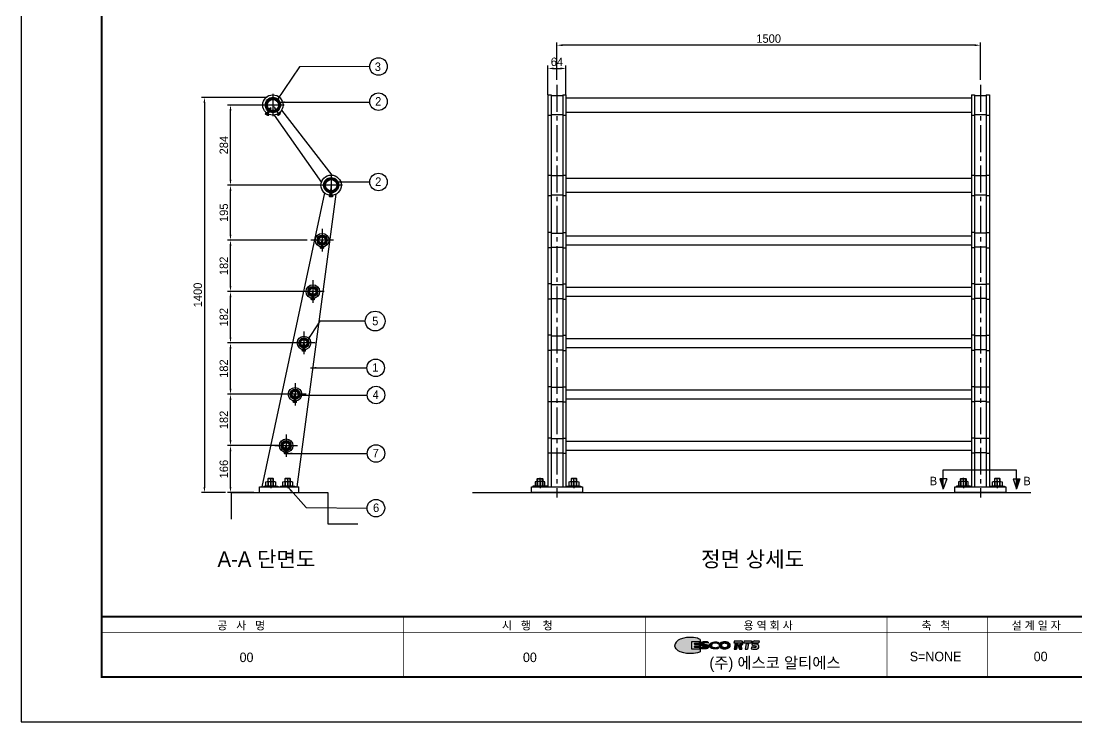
# Model space of a CAD drawing. Header units: millimetres. Extents: x 97025 to 103024, y -12098 to -7861.
# Drawn here: x 97025 to 100765, y -12098 to -9615 of the extents above; entities that cross this region are included whole.
import ezdxf
from ezdxf.enums import TextEntityAlignment as Align

# ---------------------------------------------------------------- set-up
doc = ezdxf.new("R2010")
doc.units = ezdxf.units.MM
doc.linetypes.add('CENTER', pattern=[2, 1.25, -0.25, 0.25, -0.25])
doc.linetypes.add('CENTER2', pattern=[28.575, 19.05, -3.175, 3.175, -3.175])
doc.layers.add('1', color=1, linetype='CENTER', lineweight=9)
for name, color, linetype in [('7', 7, 'Continuous'), ('CENTER', 2, 'CENTER2'), ('escorts-form', 7, 'Continuous'), ('etc', 6, 'Continuous'), ('MTXT', 6, 'Continuous'), ('재료표', 7, 'Continuous'), ('치수선', 1, 'Continuous'), ('테두리', 7, 'Continuous')]:
    doc.layers.add(name, color=color, linetype=linetype)
doc.styles.add('GHS', font='Gulim.ttf')
doc.styles.add('RTS', font='Dotum.ttf')
doc.dimstyles.new('케이원', dxfattribs={"dimtxt": 3.15, "dimasz": 3.5, "dimexe": 2, "dimexo": 1, "dimgap": 0.8, "dimtad": 1, "dimdec": 1, "dimtxsty": 'Standard', "dimcen": 0, "dimclrd": 1, "dimclre": 1, "dimclrt": 2, "dimadec": 0, "dimazin": 0, "dimtfac": 1, "dimtdec": 1, "dimtmove": 0, "dimatfit": 3, "dimfxl": 1, "dimarcsym": 0})

# ---------------------------------------------------------------- blocks, each defined once
blk = doc.blocks.new('ESCORTS LOGO')
at = {"true_color": 0x366ad3}
h = blk.add_hatch(color=173, dxfattribs=at)
h.paths.add_polyline_path([(433, 588), (362, 554), (296, 493), (263, 436), (252, 400), (254, 382), (252, 364), (263, 328), (296, 270), (362, 210), (433, 176), (554, 137), (638, 120), (730, 113), (804, 113), (845, 113), (877, 118), (942, 128), (999, 143), (1041, 156), (1067, 167), (1093, 178), (1093, 586), (1067, 597), (1041, 608), (999, 621), (942, 636), (877, 646), (845, 651), (804, 651), (730, 651), (638, 644), (554, 627)])
h.paths.add_polyline_path([(811, 505), (1076, 505), (1074, 460), (904, 460), (904, 420), (1076, 420), (1076, 374), (904, 374), (904, 313), (1077, 313), (1077, 271), (811, 271)], flags=16)
for points in [[(1215, 464), (1245, 469), (1277, 469), (1318, 466), (1357, 458), (1357, 495), (1343, 498), (1331, 501), (1312, 503), (1295, 505), (1266, 505), (1241, 505), (1212, 504), (1189, 501), (1151, 491), (1128, 478), (1120, 468), (1112, 458), (1108, 443), (1108, 430), (1108, 419), (1117, 407), (1125, 398), (1136, 391), (1144, 388), (1153, 384), (1174, 377), (1185, 373), (1195, 371), (1208, 369), (1219, 366), (1233, 364), (1253, 361), (1268, 353), (1285, 344), (1285, 331), (1285, 327), (1274, 323), (1259, 318), (1239, 313), (1225, 313), (1208, 311), (1191, 312), (1178, 314), (1159, 318), (1138, 322), (1107, 328), (1093, 328), (1093, 283), (1116, 278), (1149, 271), (1172, 271), (1196, 270), (1245, 270), (1268, 270), (1291, 275), (1309, 278), (1332, 285), (1346, 291), (1359, 301), (1372, 312), (1382, 330), (1383, 341), (1382, 359), (1370, 379), (1356, 390), (1336, 401), (1312, 410), (1292, 414), (1263, 419), (1236, 424), (1216, 429), (1198, 435), (1193, 442), (1193, 453), (1202, 460)], [(1527, 495), (1495, 486), (1461, 472), (1442, 461), (1418, 441), (1404, 422), (1398, 401), (1398, 372), (1403, 352), (1416, 332), (1435, 314), (1455, 299), (1479, 288), (1526, 275), (1565, 270), (1605, 270), (1636, 272), (1663, 276), (1684, 280), (1703, 288), (1703, 340), (1686, 331), (1665, 323), (1644, 316), (1623, 312), (1602, 310), (1570, 311), (1553, 314), (1535, 319), (1516, 324), (1498, 333), (1491, 340), (1482, 349), (1473, 358), (1470, 368), (1467, 378), (1467, 392), (1471, 403), (1474, 413), (1479, 419), (1489, 430), (1501, 436), (1515, 446), (1550, 456), (1561, 460), (1578, 460), (1608, 460), (1628, 458), (1645, 455), (1668, 450), (1684, 441), (1703, 431), (1703, 483), (1677, 493), (1654, 496), (1630, 501), (1603, 501), (1571, 501)], [(2223, 259), (2300, 259), (2331, 453), (2254, 453)], [(2391, 259), (2474, 259), (2437, 379, 0.310194), (2511, 453), (2430, 453, -0.437898), (2382, 407), (2345, 407)]]:
    blk.add_hatch(color=173, dxfattribs=at).paths.add_polyline_path(points)
h = blk.add_hatch(color=173, dxfattribs=at)
h.paths.add_polyline_path([(1836, 496), (1788, 477), (1760, 458), (1736, 436), (1727, 418), (1721, 395), (1721, 377), (1728, 352), (1737, 338), (1750, 323), (1767, 309), (1795, 293), (1814, 286), (1857, 274), (1911, 270), (1947, 272), (1983, 282), (2012, 292), (2032, 304), (2059, 323), (2072, 339), (2084, 353), (2086, 365), (2089, 386), (2087, 407), (2081, 424), (2071, 440), (2059, 453), (2045, 465), (2026, 477), (1998, 489), (1979, 496), (1953, 501), (1928, 504), (1905, 504), (1870, 503)])
h.paths.add_polyline_path([(1864, 452), (1887, 455), (1904, 456), (1911, 456), (1936, 454), (1958, 449), (1977, 441), (1995, 427), (2007, 413), (2015, 397), (2014, 381), (2011, 368), (2007, 358), (1981, 335), (1968, 330), (1961, 327), (1957, 325), (1952, 323), (1945, 321), (1940, 319), (1926, 318), (1914, 318), (1905, 315), (1891, 318), (1865, 323), (1849, 327), (1834, 334), (1830, 336), (1818, 343), (1810, 352), (1799, 363), (1797, 375), (1796, 380), (1796, 390), (1795, 396), (1798, 403), (1804, 417), (1812, 427), (1821, 433), (1831, 439), (1843, 446)], flags=16)
at = {"true_color": 0x2effff}
h = blk.add_hatch(color=4, dxfattribs=at)
h.paths.add_polyline_path([(2402, 473), (2402, 470), (2511, 470, 0.209372), (2486, 521, 0.108158), (2425, 536), (2224, 536), (2212, 473)])
h.paths.add_polyline_path([(2544, 536), (2536, 470), (2781, 470), (2789, 536)])
h.paths.add_polyline_path([(2896, 536, 0.079216), (2845, 521, 0.192642), (2810, 470), (3035, 470), (3049, 536)])
at = {"true_color": 0x366ad3}
h = blk.add_hatch(color=173, dxfattribs=at)
h.paths.add_polyline_path([(2582, 259), (2656, 259), (2688, 453), (2613, 453)])
h.paths.add_polyline_path([(2993, 272, 0.179162), (3034, 313, 0.251766), (3024, 398, 0.144059), (2968, 425, 0.033433), (2914, 436, -0.252565), (2883, 453), (2807, 453, 0.189923), (2819, 407, 0.182131), (2890, 367, -0.039845), (2955, 353, -0.704347), (2958, 343, -0.186487), (2936, 332, -0.095423), (2798, 343), (2786, 269, 0.090575), (2880, 257, 0.126143)])
at = {"color": 4, "true_color": 0x2effff}
for p, q in [((2224, 536), (2212, 473)), ((2212, 473), (2402, 473)), ((2224, 536), (2425, 536)), ((2402, 473), (2402, 470)), ((2402, 470), (2511, 470)), ((2544, 536), (2536, 470)), ((2536, 470), (2781, 470)), ((2544, 536), (2789, 536)), ((2789, 536), (2781, 470)), ((2810, 470), (3035, 470)), ((2896, 536), (3049, 536)), ((3049, 536), (3035, 470))]:
    blk.add_line(p, q, dxfattribs=at)
at = {"color": 173, "true_color": 0x366ad3}
for p, q in [((2613, 453), (2582, 259)), ((2613, 453), (2688, 453)), ((2688, 453), (2656, 259)), ((2807, 453), (2883, 453)), ((2582, 259), (2656, 259)), ((2798, 343), (2786, 269))]:
    blk.add_line(p, q, dxfattribs=at)
for points in [[(1093, 586), (1067, 597), (1041, 608), (999, 621), (942, 636), (877, 646), (845, 651), (804, 651), (730, 651), (638, 644), (554, 627), (433, 588), (362, 554), (296, 493), (263, 436), (252, 400), (254, 382)], [(1093, 178), (1067, 167), (1041, 156), (999, 143), (942, 128), (877, 118), (845, 113), (804, 113), (730, 113), (638, 120), (554, 137), (433, 176), (362, 210), (296, 270), (263, 328), (252, 364), (254, 382)], [(1093, 586), (1093, 178)], [(1357, 495), (1343, 498), (1331, 501), (1312, 503), (1295, 505), (1266, 505), (1241, 505), (1212, 504), (1189, 501), (1151, 491), (1128, 478), (1120, 468), (1112, 458), (1108, 443), (1108, 430), (1108, 419), (1117, 407), (1125, 398), (1136, 391), (1144, 388), (1153, 384), (1174, 377), (1185, 373), (1195, 371), (1208, 369), (1219, 366), (1233, 364), (1253, 361), (1268, 353), (1279, 347), (1285, 342), (1285, 331), (1285, 327), (1274, 323), (1259, 318), (1239, 313), (1225, 313), (1208, 311), (1191, 312), (1178, 314), (1159, 318), (1138, 322), (1107, 328), (1093, 328)], [(1357, 495), (1357, 458), (1318, 466), (1277, 469), (1245, 469), (1215, 464), (1202, 460), (1195, 455), (1193, 452), (1193, 447), (1194, 441), (1197, 437), (1202, 434), (1216, 429), (1236, 424), (1263, 419), (1292, 414), (1312, 410), (1336, 401), (1356, 390), (1370, 379), (1382, 359), (1383, 341), (1382, 330), (1372, 312), (1359, 301), (1346, 291), (1332, 285), (1309, 278), (1291, 275), (1268, 270), (1245, 270), (1196, 270), (1172, 271), (1149, 271), (1116, 278), (1098, 282), (1093, 283)], [(1703, 483), (1703, 431), (1684, 441), (1668, 450), (1645, 455), (1628, 458), (1608, 460), (1578, 460), (1561, 460), (1550, 456), (1515, 446), (1501, 436), (1491, 431), (1486, 426), (1479, 419), (1474, 413), (1471, 403), (1467, 392), (1467, 378), (1470, 368), (1473, 358), (1482, 349), (1491, 340), (1498, 333), (1516, 324), (1535, 319), (1553, 314), (1570, 311), (1602, 310), (1623, 312), (1644, 316), (1665, 323), (1686, 331), (1703, 340), (1703, 288), (1684, 280), (1663, 276), (1636, 272), (1605, 270), (1565, 270), (1526, 275), (1479, 288), (1455, 299), (1435, 314), (1416, 332), (1403, 352), (1398, 372), (1398, 401), (1404, 422), (1418, 441), (1442, 461), (1461, 472), (1495, 486), (1527, 495), (1571, 501), (1603, 501), (1630, 501), (1654, 496), (1677, 493), (1703, 483)], [(1905, 504), (1870, 503), (1836, 496), (1788, 477), (1760, 458), (1736, 436), (1727, 418), (1721, 395), (1721, 377), (1728, 352), (1737, 338), (1750, 323), (1767, 309), (1795, 293), (1814, 286), (1857, 274), (1911, 270), (1947, 272), (1983, 282), (2012, 292), (2032, 304), (2059, 323), (2072, 339), (2084, 353), (2086, 365), (2089, 386), (2087, 407), (2081, 424), (2071, 440), (2059, 453), (2045, 465), (2026, 477), (1998, 489), (1979, 496), (1953, 501), (1928, 504), (1905, 504)], [(1800, 409), (1798, 403), (1795, 396), (1796, 390), (1796, 380), (1797, 375), (1798, 370), (1799, 367), (1800, 363), (1800, 363), (1802, 359), (1802, 359), (1808, 353), (1812, 350), (1816, 346), (1819, 343), (1819, 343), (1825, 339), (1825, 339), (1830, 335), (1834, 334), (1849, 327), (1865, 323), (1891, 318), (1900, 316), (1911, 317), (1914, 318), (1921, 318), (1926, 318), (1936, 319), (1940, 319), (1945, 321), (1952, 323), (1957, 325), (1961, 327), (1968, 330), (1978, 333), (1981, 335), (1984, 338), (1984, 338), (2003, 355), (2007, 358), (2011, 368), (2014, 381), (2015, 397), (2007, 413), (1995, 427), (1977, 441), (1958, 449), (1936, 454), (1911, 456), (1904, 456)], [(1904, 456), (1887, 455), (1864, 452), (1846, 446), (1840, 444), (1831, 439), (1821, 433), (1814, 428), (1810, 424), (1804, 417), (1800, 409)], [(2254, 453), (2223, 259)], [(2254, 453), (2331, 453)], [(2331, 453), (2300, 259)], [(2345, 407), (2391, 259)], [(2345, 407), (2388, 407)], [(2430, 453), (2511, 453)], [(2437, 379), (2474, 259)], [(2223, 259), (2300, 259)], [(2391, 259), (2474, 259)]]:
    blk.add_lwpolyline(points, dxfattribs=at)
blk.add_lwpolyline([(1076, 505), (811, 505), (811, 271), (1077, 271), (1077, 313), (904, 313), (904, 374), (1076, 374), (1076, 420), (904, 420), (904, 460), (1074, 460)], close=True, dxfattribs=at)
for points in [[(2388, 407, 0.398677), (2430, 453)], [(2437, 379, 0.310194), (2511, 453)]]:
    blk.add_lwpolyline(points, format="xyb", dxfattribs=at)
at = {"color": 4, "true_color": 0x2effff}
for centre, radius, start, end in [((2421, 389), 147, 63.7133, 88.4053), ((2440, 466), 71.8, 2.7998, 50.1012), ((2892, 451), 84.2, 123.6567, 167.2727), ((2918, 368), 169, 97.427, 115.5441)]:
    blk.add_arc(centre, radius, start, end, dxfattribs=at)
at = {"color": 173, "true_color": 0x366ad3}
for centre, radius, start, end in [((2871, 445), 64.5, 173.0278, 216.0426), ((2908, 481), 116, 220.0501, 261.3389), ((2914, 473), 37, 213.3161, 270.014), ((2832, -47), 418, 72.862, 81.9889), ((2862, 25), 415, 75.135, 82.7943), ((2955, 347), 5.42, 330.5576, 87.241), ((2949, 316), 111, 47.2324, 80.0228), ((2950, 346), 90.2, 338.177, 34.7029), ((2866, 522), 265, 252.3272, 273.029), ((2894, 696), 366, 254.7763, 277.0198), ((2908, 485), 229, 263.1267, 291.8846), ((2933, 366), 34.2, 279.1593, 320.4691), ((2959, 347), 82.8, 294.6701, 335.3)]:
    blk.add_arc(centre, radius, start, end, dxfattribs=at)
blk = doc.blocks.new('A$C112749E9')
at = {"color": 1, "xscale": 0.702005404396914, "yscale": 0.702005404396914, "zscale": 0.702005404396914}
blk.add_blockref('ESCORTS LOGO', (-177, 351), dxfattribs=at)
at = {"layer": 'MTXT', "color": 7, "style": 'GHS'}
blk.add_text('(주) 에스코 알티에스', height=262.08, dxfattribs=at).set_placement((804, 86))
blk = doc.blocks.new('A$C3BAE3272')
at = {"linetype": 'Continuous'}
blk.add_lwpolyline([(0, 0), (39359, 0), (39359, 27799), (0, 27799)], close=True, dxfattribs=at)
at = {"layer": '테두리', "color": 0, "const_width": 46.8}
blk.add_lwpolyline([(37908, 1041), (37908, 26758), (1872, 26758), (1872, 1041)], close=True, dxfattribs=at)
at = {"layer": '테두리', "color": 0}
for points, const_width in [([(37908, 2445), (1872, 2445)], 46.8), ([(8892, 2445), (8892, 1041)], 14), ([(14508, 2445), (14508, 1041)], 14), ([(20124, 2445), (20124, 1041)], 14), ([(22464, 2445), (22464, 1041)], 14), ([(37908, 2071), (1872, 2071)], 14)]:
    blk.add_lwpolyline(points, dxfattribs=dict(at, const_width=const_width))
blk.add_blockref('A$C112749E9', (15192, 1156))
for s, style, p in [('공   사   명', 'GHS', (4560, 2147)), ('시   행    청', 'GHS', (11175, 2147)), ('용 역 회 사', 'GHS', (16791, 2147)), ('축   척', 'RTS', (20927, 2147)), ('설 계 일 자', 'GHS', (23020, 2147))]:
    blk.add_text(s, height=187.2, dxfattribs=dict(at, style=style)).set_placement(p)
blk = doc.blocks.new('*D16')
at = {"color": 1, "lineweight": -2, "transparency": 16777216}
for p, q in [((97895.8, -9885.2), (97664, -9885.2)), ((97674, -9905.2), (97674, -11265.2)), ((97749.3, -11285.2), (97664, -11285.2))]:
    blk.add_line(p, q, dxfattribs=at)
at = {"color": 1, "transparency": 16777216}
for points in [[(97670.7, -9905.2), (97677.4, -9905.2), (97674, -9885.2)], [(97670.7, -11265.2), (97677.4, -11265.2), (97674, -11285.2)]]:
    blk.add_solid(points, dxfattribs=at)
at = {"layer": 'DEFPOINTS', "color": 0, "transparency": 16777216}
for p in [(97915.8, -9885.2), (97674, -11285.2), (97769.3, -11285.2)]:
    blk.add_point(p, dxfattribs=at)
at = {"color": 2, "transparency": 16777216, "insert": (97650.6, -10585.2), "char_height": 30, "attachment_point": 5, "rotation": 90, "style": 'GHS'}
blk.add_mtext('1400', dxfattribs=at)
blk = doc.blocks.new('*D17')
at = {"color": 1, "lineweight": -2, "transparency": 16777216}
for p, q in [((97975.5, -10937.2), (97756.4, -10937.2)), ((97766.4, -11099.2), (97766.4, -10957.2)), ((97943.9, -11119.2), (97756.4, -11119.2))]:
    blk.add_line(p, q, dxfattribs=at)
at = {"color": 1, "transparency": 16777216}
for points in [[(97763.1, -10957.2), (97769.7, -10957.2), (97766.4, -10937.2)], [(97763.1, -11099.2), (97769.7, -11099.2), (97766.4, -11119.2)]]:
    blk.add_solid(points, dxfattribs=at)
at = {"layer": 'DEFPOINTS', "color": 0, "transparency": 16777216}
for p in [(97766.4, -10937.2), (97995.5, -10937.2), (97963.9, -11119.2)]:
    blk.add_point(p, dxfattribs=at)
at = {"color": 2, "transparency": 16777216, "insert": (97743, -11028.2), "char_height": 30, "attachment_point": 5, "rotation": 90, "style": 'GHS'}
blk.add_mtext('182', dxfattribs=at)
blk = doc.blocks.new('*D18')
at = {"color": 1, "lineweight": -2, "transparency": 16777216}
for p, q in [((97943.9, -11119.2), (97756.4, -11119.2)), ((97766.4, -11265.2), (97766.4, -11139.2)), ((97849.5, -11285.2), (97756.4, -11285.2))]:
    blk.add_line(p, q, dxfattribs=at)
at = {"color": 1, "transparency": 16777216}
for points in [[(97763.1, -11139.2), (97769.7, -11139.2), (97766.4, -11119.2)], [(97763.1, -11265.2), (97769.7, -11265.2), (97766.4, -11285.2)]]:
    blk.add_solid(points, dxfattribs=at)
at = {"layer": 'DEFPOINTS', "color": 0, "transparency": 16777216}
for p in [(97766.4, -11119.2), (97963.9, -11119.2), (97869.5, -11285.2)]:
    blk.add_point(p, dxfattribs=at)
at = {"color": 2, "transparency": 16777216, "insert": (97743, -11202.2), "char_height": 30, "attachment_point": 5, "rotation": 90, "style": 'GHS'}
blk.add_mtext('166', dxfattribs=at)
blk = doc.blocks.new('*D19')
at = {"color": 1, "lineweight": -2, "transparency": 16777216}
for p, q in [((98007, -10755.2), (97756.4, -10755.2)), ((97766.4, -10917.2), (97766.4, -10775.2)), ((97975.5, -10937.2), (97756.4, -10937.2))]:
    blk.add_line(p, q, dxfattribs=at)
at = {"color": 1, "transparency": 16777216}
for points in [[(97763.1, -10775.2), (97769.7, -10775.2), (97766.4, -10755.2)], [(97763.1, -10917.2), (97769.7, -10917.2), (97766.4, -10937.2)]]:
    blk.add_solid(points, dxfattribs=at)
at = {"layer": 'DEFPOINTS', "color": 0, "transparency": 16777216}
for p in [(97766.4, -10755.2), (98027, -10755.2), (97995.5, -10937.2)]:
    blk.add_point(p, dxfattribs=at)
at = {"color": 2, "transparency": 16777216, "insert": (97743, -10846.2), "char_height": 30, "attachment_point": 5, "rotation": 90, "style": 'GHS'}
blk.add_mtext('182', dxfattribs=at)
blk = doc.blocks.new('*D20')
at = {"color": 1, "lineweight": -2, "transparency": 16777216}
for p, q in [((98038.6, -10573.2), (97756.4, -10573.2)), ((97766.4, -10735.2), (97766.4, -10593.2)), ((98007, -10755.2), (97756.4, -10755.2))]:
    blk.add_line(p, q, dxfattribs=at)
at = {"color": 1, "transparency": 16777216}
for points in [[(97763.1, -10593.2), (97769.7, -10593.2), (97766.4, -10573.2)], [(97763.1, -10735.2), (97769.7, -10735.2), (97766.4, -10755.2)]]:
    blk.add_solid(points, dxfattribs=at)
at = {"layer": 'DEFPOINTS', "color": 0, "transparency": 16777216}
for p in [(97766.4, -10573.2), (98058.6, -10573.2), (98027, -10755.2)]:
    blk.add_point(p, dxfattribs=at)
at = {"color": 2, "transparency": 16777216, "insert": (97743, -10664.2), "char_height": 30, "attachment_point": 5, "rotation": 90, "style": 'GHS'}
blk.add_mtext('182', dxfattribs=at)
blk = doc.blocks.new('*D21')
at = {"color": 1, "lineweight": -2, "transparency": 16777216}
for p, q in [((98923, -9823.3), (98923, -9690.4)), ((100403, -9700.4), (98943, -9700.4)), ((100423, -9823.3), (100423, -9690.4))]:
    blk.add_line(p, q, dxfattribs=at)
at = {"color": 1, "transparency": 16777216}
for points in [[(98943, -9697.1), (98943, -9703.7), (98923, -9700.4)], [(100403, -9697.1), (100403, -9703.7), (100423, -9700.4)]]:
    blk.add_solid(points, dxfattribs=at)
at = {"layer": 'DEFPOINTS', "color": 0, "transparency": 16777216}
for p in [(98923, -9700.4), (98923, -9843.3), (100423, -9843.3)]:
    blk.add_point(p, dxfattribs=at)
at = {"color": 2, "transparency": 16777216, "insert": (99673, -9677), "char_height": 30, "attachment_point": 5, "style": 'GHS'}
blk.add_mtext('1500', dxfattribs=at)
blk = doc.blocks.new('*D22')
at = {"color": 1, "lineweight": -2, "transparency": 16777216}
for p, q in [((98891, -9876.2), (98891, -9772.7)), ((98911, -9782.7), (98935, -9782.7)), ((98955, -9876.2), (98955, -9772.7))]:
    blk.add_line(p, q, dxfattribs=at)
at = {"color": 1, "transparency": 16777216}
for points in [[(98911, -9779.3), (98911, -9786), (98891, -9782.7)], [(98935, -9779.3), (98935, -9786), (98955, -9782.7)]]:
    blk.add_solid(points, dxfattribs=at)
at = {"layer": 'DEFPOINTS', "color": 0, "transparency": 16777216}
for p in [(98955, -9782.7), (98891, -9896.2), (98955, -9896.2)]:
    blk.add_point(p, dxfattribs=at)
at = {"color": 2, "transparency": 16777216, "insert": (98923, -9759.3), "char_height": 30, "attachment_point": 5, "style": 'GHS'}
blk.add_mtext('64', dxfattribs=at)
blk = doc.blocks.new('*D13')
at = {"color": 1, "lineweight": -2, "transparency": 16777216}
for p, q in [((98038.6, -10391.2), (97756.4, -10391.2)), ((97766.4, -10553.2), (97766.4, -10411.2)), ((98007, -10573.2), (97756.4, -10573.2))]:
    blk.add_line(p, q, dxfattribs=at)
at = {"color": 1, "transparency": 16777216}
for points in [[(97763.1, -10411.2), (97769.7, -10411.2), (97766.4, -10391.2)], [(97763.1, -10553.2), (97769.7, -10553.2), (97766.4, -10573.2)]]:
    blk.add_solid(points, dxfattribs=at)
at = {"layer": 'DEFPOINTS', "color": 0, "transparency": 16777216}
for p in [(97766.4, -10391.2), (98058.6, -10391.2), (98027, -10573.2)]:
    blk.add_point(p, dxfattribs=at)
at = {"color": 2, "transparency": 16777216, "insert": (97743, -10482.2), "char_height": 30, "attachment_point": 5, "rotation": 90, "style": 'GHS'}
blk.add_mtext('182', dxfattribs=at)
blk = doc.blocks.new('*D14')
at = {"color": 1, "lineweight": -2, "transparency": 16777216}
for p, q in [((98103, -10196.5), (97756.4, -10196.5)), ((97766.4, -10371.2), (97766.4, -10216.5)), ((98007, -10391.2), (97756.4, -10391.2))]:
    blk.add_line(p, q, dxfattribs=at)
at = {"color": 1, "transparency": 16777216}
for points in [[(97763.1, -10216.5), (97769.7, -10216.5), (97766.4, -10196.5)], [(97763.1, -10371.2), (97769.7, -10371.2), (97766.4, -10391.2)]]:
    blk.add_solid(points, dxfattribs=at)
at = {"layer": 'DEFPOINTS', "color": 0, "transparency": 16777216}
for p in [(97766.4, -10196.5), (98123, -10196.5), (98027, -10391.2)]:
    blk.add_point(p, dxfattribs=at)
at = {"color": 2, "transparency": 16777216, "insert": (97743, -10293.9), "char_height": 30, "attachment_point": 5, "rotation": 90, "style": 'GHS'}
blk.add_mtext('195', dxfattribs=at)
blk = doc.blocks.new('*D15')
at = {"color": 1, "lineweight": -2, "transparency": 16777216}
for p, q in [((97896.7, -9912.2), (97756.4, -9912.2)), ((97766.4, -10176.5), (97766.4, -9932.2)), ((98007, -10196.5), (97756.4, -10196.5))]:
    blk.add_line(p, q, dxfattribs=at)
at = {"color": 1, "transparency": 16777216}
for points in [[(97763.1, -9932.2), (97769.7, -9932.2), (97766.4, -9912.2)], [(97763.1, -10176.5), (97769.7, -10176.5), (97766.4, -10196.5)]]:
    blk.add_solid(points, dxfattribs=at)
at = {"layer": 'DEFPOINTS', "color": 0, "transparency": 16777216}
for p in [(97766.4, -9912.2), (97916.7, -9912.2), (98027, -10196.5)]:
    blk.add_point(p, dxfattribs=at)
at = {"color": 2, "transparency": 16777216, "insert": (97743, -10054.4), "char_height": 30, "attachment_point": 5, "rotation": 90, "style": 'GHS'}
blk.add_mtext('284', dxfattribs=at)
blk = doc.blocks.new('screw-m6')
at = {"layer": '1'}
blk.add_line((0, 4.9), (0, -24.2), dxfattribs=at)
at = {"layer": '7', "color": 7}
for p, q in [((-6.3, 1), (-6.3, 0)), ((-5.6, 3.6), (-5.6, 1)), ((5.6, 3.6), (5.6, 1)), ((6.3, 1), (6.3, 0))]:
    blk.add_line(p, q, dxfattribs=at)
at = {"layer": '7'}
for p, q in [((6.3, 1), (-6.3, 1)), ((6.3, 0), (-6.3, 0)), ((4.2, 4.9), (-4.2, 4.9)), ((-2.9, 3.6), (-2.9, 1)), ((-2.2, 0), (-2.2, 0)), ((3, -0.6), (-0.5, 0)), ((3, -0.5), (0.3, 0)), ((2.2, 0), (2.2, 0)), ((2.9, 3.6), (2.9, 1)), ((-3, -1.7), (-2.2, -1.2)), ((-3, -1.7), (-3, -1.8)), ((3, -2.8), (-3, -1.7)), ((-3, -1.8), (-2.2, -2.3)), ((3, -2.9), (-3, -1.8)), ((-3, -3.9), (-2.2, -3.5)), ((-3, -3.9), (-3, -4.1)), ((3, -5.1), (-3, -3.9)), ((-3, -4.1), (-2.2, -4.6)), ((3, -5.2), (-3, -4.1)), ((-3, -6.2), (-2.2, -5.7)), ((-3, -6.2), (-3, -6.4)), ((3, -7.3), (-3, -6.2)), ((-3, -6.4), (-2.2, -6.8)), ((3, -7.5), (-3, -6.4)), ((-3, -8.5), (-2.2, -8)), ((-3, -8.5), (-3, -8.6)), ((3, -9.6), (-3, -8.5)), ((-3, -8.6), (-2.2, -9.1)), ((3, -9.8), (-3, -8.6)), ((-3, -10.8), (-2.2, -10.3)), ((-3, -10.8), (-3, -10.9)), ((3, -11.9), (-3, -10.8)), ((-3, -10.9), (-2.2, -11.4)), ((3, -12), (-3, -10.9)), ((-3, -12.5), (-2.2, -12)), ((-3, -12.5), (-3, -12.6)), ((3, -13.6), (-3, -12.5)), ((-3, -12.6), (-2.2, -13.1)), ((3, -13.7), (-3, -12.6)), ((-3, -14.2), (-2.2, -13.7)), ((-3, -14.2), (-3, -14.3)), ((3, -15.3), (-3, -14.2)), ((-3, -14.3), (-2.2, -14.8)), ((3, -15.4), (-3, -14.3)), ((-3, -15.8), (-2.2, -15.4)), ((-3, -15.8), (-3, -16)), ((3, -17), (-3, -15.8)), ((-3, -16), (-2.2, -16.5)), ((3, -17.1), (-3, -16)), ((-3, -17.5), (-2.2, -17.1)), ((-3, -17.5), (-3, -17.7)), ((3, -18.6), (-3, -17.5)), ((-3, -17.7), (-2.2, -18.2)), ((3, -18.8), (-3, -17.7)), ((-2.2, 0), (-2.2, -0.6)), ((2.6, -0.9), (-2.2, 0)), ((-2.2, -0.6), (-2.2, -1.2)), ((2.2, -2), (-2.2, -1.2)), ((-2.2, -2.3), (-2.2, -2.9)), ((2.6, -3.2), (-2.2, -2.3)), ((-2.2, -2.9), (-2.2, -3.5)), ((2.2, -4.3), (-2.2, -3.5)), ((-2.2, -4.6), (-2.2, -5.2)), ((2.6, -5.4), (-2.2, -4.6)), ((-2.2, -5.2), (-2.2, -5.7)), ((2.2, -6.6), (-2.2, -5.7)), ((2.6, -7.7), (-2.2, -6.8)), ((-2.2, -6.8), (-2.2, -7.4)), ((-2.2, -7.4), (-2.2, -8)), ((2.2, -8.8), (-2.2, -8)), ((-2.2, -9.1), (-2.2, -9.7)), ((2.6, -10), (-2.2, -9.1)), ((-2.2, -9.7), (-2.2, -10.3)), ((2.2, -11.1), (-2.2, -10.3)), ((-2.2, -11.4), (-2.2, -12)), ((2.6, -12.3), (-2.2, -11.4)), ((2.2, -12.8), (-2.2, -12)), ((-2.2, -13.1), (-2.2, -13.7)), ((2.6, -14), (-2.2, -13.1)), ((2.2, -14.5), (-2.2, -13.7)), ((-2.2, -14.8), (-2.2, -15.4)), ((2.6, -15.7), (-2.2, -14.8)), ((2.2, -16.2), (-2.2, -15.4)), ((-2.2, -16.5), (-2.2, -17.1)), ((2.6, -17.3), (-2.2, -16.5)), ((2.2, -17.9), (-2.2, -17.1)), ((-2.2, -18.2), (-2.2, -18.2)), ((2.6, -19), (-2.2, -18.2)), ((0, -24.2), (-2.2, -18.2)), ((1.8, -19.5), (-2, -18.8)), ((0, -24.2), (1.7, -19.5)), ((3, -18.8), (1.8, -19.5)), ((3, -0.5), (2.2, 0)), ((3, -0.6), (2.2, -1.1)), ((2.2, -1.1), (2.2, -1.4)), ((2.2, -1.1), (2.2, -1.4)), ((2.2, -1.4), (2.2, -2.3)), ((3, -2.8), (2.2, -2.3)), ((3, -2.9), (2.2, -3.4)), ((2.2, -3.4), (2.2, -3.7)), ((2.2, -3.4), (2.2, -3.7)), ((2.2, -3.7), (2.2, -4.6)), ((3, -5.1), (2.2, -4.6)), ((3, -5.2), (2.2, -5.7)), ((2.2, -5.7), (2.2, -6)), ((2.2, -5.7), (2.2, -6)), ((2.2, -6), (2.2, -6.9)), ((3, -7.3), (2.2, -6.9)), ((3, -7.5), (2.2, -8)), ((2.2, -8), (2.2, -8.2)), ((2.2, -8), (2.2, -8.2)), ((2.2, -8.2), (2.2, -9.1)), ((3, -9.6), (2.2, -9.1)), ((3, -9.8), (2.2, -10.2)), ((2.2, -10.2), (2.2, -10.5)), ((2.2, -10.2), (2.2, -10.5)), ((2.2, -10.5), (2.2, -11.4)), ((2.2, -10.8), (2.2, -11.4)), ((3, -11.9), (2.2, -11.4)), ((3, -12), (2.2, -12.5)), ((2.2, -12.5), (2.2, -12.8)), ((2.2, -12.5), (2.2, -12.8)), ((2.2, -12.8), (2.2, -13.1)), ((3, -13.6), (2.2, -13.1)), ((3, -13.7), (2.2, -14.2)), ((2.2, -14.2), (2.2, -14.8)), ((2.2, -14.2), (2.2, -14.8)), ((3, -15.3), (2.2, -14.8)), ((3, -15.4), (2.2, -15.9)), ((2.2, -15.9), (2.2, -16.5)), ((2.2, -15.9), (2.2, -16.5)), ((3, -17), (2.2, -16.5)), ((3, -17.1), (2.2, -17.6)), ((2.2, -17.6), (2.2, -18.2)), ((2.2, -17.6), (2.2, -18.2)), ((3, -18.6), (2.2, -18.2)), ((2.2, -19.3), (2.2, -19.3)), ((3, -0.5), (3, -0.6)), ((3, -2.8), (3, -2.9)), ((3, -5.1), (3, -5.2)), ((3, -7.3), (3, -7.5)), ((3, -9.6), (3, -9.8)), ((3, -11.9), (3, -12)), ((3, -13.6), (3, -13.7)), ((3, -15.3), (3, -15.4)), ((3, -17), (3, -17.1)), ((3, -18.6), (3, -18.8))]:
    blk.add_line(p, q, dxfattribs=at)
at = {"layer": '7', "color": 1, "linetype": 'CENTER2'}
blk.add_line((0, 1.8), (0, -5.4), dxfattribs=at)
at = {"layer": '7'}
for centre, radius, start, end in [((-4.2, 3.6), 1.33, 0, 180), ((0, 1.1), 3.83, 40.7529, 139.2471), ((4.2, 3.6), 1.33, 0, 180)]:
    blk.add_arc(centre, radius, start, end, dxfattribs=at)

msp = doc.modelspace()

# ---------------------------------------------------------------- hatches: boundary and pattern name
at = {"layer": '치수선'}
for points in [[(100291.71, -11272.53), (100291.71, -11236.53), (100279.71, -11236.53)], [(100562.89, -11236.53), (100550.89, -11236.53), (100550.89, -11272.53)]]:
    msp.add_hatch(color=1, dxfattribs=at).paths.add_polyline_path(points)

# ---------------------------------------------------------------- linework, layer by layer
at = {"color": 1}
for p, q in [((98010.67, -9776.41), (97929.68, -9897.76)), ((98259.7, -9775.72), (98010.67, -9776.41)), ((98090.97, -10351.24), (98090.97, -10431.23)), ((98130.97, -10391.23), (98050.97, -10391.23)), ((98058.15, -10533.24), (98058.15, -10613.23)), ((98098.15, -10573.23), (98018.16, -10573.23)), ((98082.75, -10677.58), (98036.34, -10749.11)), ((98243.99, -10677.58), (98082.75, -10677.58)), ((98026.61, -10715.24), (98026.61, -10795.23)), ((98066.61, -10755.23), (97986.61, -10755.23)), ((97995.07, -10897.24), (97995.07, -10977.23)), ((98035.06, -10937.23), (97955.07, -10937.23)), ((97963.52, -11079.24), (97963.52, -11159.23)), ((98003.52, -11119.23), (97923.53, -11119.23)), ((97909.09, -11262.23), (97909.09, -11232.79)), ((97909.09, -11243.23), (97909.09, -11269.35)), ((97969.09, -11262.23), (97969.09, -11232.79)), ((97969.09, -11243.23), (97969.09, -11269.35)), ((98863, -11262.23), (98863, -11232.79)), ((98863, -11243.23), (98863, -11269.35)), ((98983, -11262.23), (98983, -11232.79)), ((98983, -11243.23), (98983, -11269.35)), ((100363, -11262.23), (100363, -11232.79)), ((100363, -11243.23), (100363, -11269.35)), ((100483, -11262.23), (100483, -11232.79)), ((100483, -11243.23), (100483, -11269.35))]:
    msp.add_line(p, q, dxfattribs=at)
at = {"color": 1, "ltscale": 5}
for p, q in [((97916.66, -9872.24), (97916.66, -9952.23)), ((97956.66, -9912.23), (97876.66, -9912.23)), ((98122.97, -10156.53), (98122.97, -10236.53)), ((98162.97, -10196.53), (98082.98, -10196.53))]:
    msp.add_line(p, q, dxfattribs=at)
for p, q in [((98891, -9876.23), (98891, -11265.23)), ((98891, -9876.23), (98902, -9876.23)), ((98902, -9876.23), (98902, -11265.23)), ((98902, -9878.23), (98944, -9878.23)), ((98944, -9876.23), (98955, -9876.23)), ((98944, -9876.23), (98944, -11265.23)), ((98955, -9876.23), (98955, -11265.23)), ((98955, -9887.23), (100391, -9887.23)), ((100391, -9876.23), (100402, -9876.23)), ((100391, -9876.23), (100391, -11265.23)), ((100402, -9876.23), (100402, -11265.23)), ((100402, -9878.23), (100444, -9878.23)), ((100444, -9876.23), (100455, -9876.23)), ((100444, -9876.23), (100444, -11265.23)), ((100455, -9876.23), (100455, -11265.23)), ((97921.56, -9947.9), (98088.46, -10186.29)), ((97947.7, -9930.47), (98125.93, -10160.65)), ((98891, -9948.23), (98902, -9948.23)), ((98902, -9946.23), (98944, -9946.23)), ((98944, -9948.23), (98955, -9948.23)), ((98955, -9937.23), (100391, -9937.23)), ((100391, -9948.23), (100402, -9948.23)), ((100402, -9946.23), (100444, -9946.23)), ((100444, -9948.23), (100455, -9948.23)), ((98891, -10160.53), (98902, -10160.53)), ((98902, -10162.53), (98944, -10162.53)), ((98944, -10160.53), (98955, -10160.53)), ((98955, -10171.53), (100391, -10171.53)), ((100391, -10160.53), (100402, -10160.53)), ((100402, -10162.53), (100444, -10162.53)), ((100444, -10160.53), (100455, -10160.53)), ((98099.46, -10223.79), (97878.02, -11265.23)), ((98140.04, -10228.23), (98001.32, -11265.23)), ((98891, -10232.53), (98902, -10232.53)), ((98902, -10230.53), (98944, -10230.53)), ((98944, -10232.53), (98955, -10232.53)), ((98955, -10221.53), (100391, -10221.53)), ((100391, -10232.53), (100402, -10232.53)), ((100402, -10230.53), (100444, -10230.53)), ((100444, -10232.53), (100455, -10232.53)), ((98902, -10364.23), (98891, -10364.23)), ((98902, -10366.23), (98944, -10366.23)), ((98944, -10364.23), (98955, -10364.23)), ((98955, -10375.23), (100391, -10375.23)), ((100402, -10364.23), (100391, -10364.23)), ((100444, -10366.23), (100402, -10366.23)), ((100444, -10364.23), (100455, -10364.23)), ((98902, -10418.23), (98891, -10418.23)), ((98902, -10416.23), (98944, -10416.23)), ((98944, -10418.23), (98955, -10418.23)), ((98955, -10407.23), (100391, -10407.23)), ((100402, -10418.23), (100391, -10418.23)), ((100444, -10416.23), (100402, -10416.23)), ((100444, -10418.23), (100455, -10418.23)), ((98902, -10546.23), (98891, -10546.23)), ((98944, -10546.23), (98955, -10546.23)), ((100402, -10546.23), (100391, -10546.23)), ((100444, -10546.23), (100455, -10546.23)), ((98902, -10548.23), (98944, -10548.23)), ((98955, -10557.23), (100391, -10557.23)), ((100444, -10548.23), (100402, -10548.23)), ((98902, -10600.23), (98891, -10600.23)), ((98902, -10598.23), (98944, -10598.23)), ((98944, -10600.23), (98955, -10600.23)), ((98955, -10589.23), (100391, -10589.23)), ((100402, -10600.23), (100391, -10600.23)), ((100444, -10598.23), (100402, -10598.23)), ((100444, -10600.23), (100455, -10600.23)), ((98902, -10728.23), (98891, -10728.23)), ((98902, -10730.23), (98944, -10730.23)), ((98944, -10728.23), (98955, -10728.23)), ((100402, -10728.23), (100391, -10728.23)), ((100444, -10730.23), (100402, -10730.23)), ((100444, -10728.23), (100455, -10728.23)), ((98955, -10739.23), (100391, -10739.23)), ((98955, -10771.23), (100391, -10771.23)), ((98902, -10782.23), (98891, -10782.23)), ((98902, -10780.23), (98944, -10780.23)), ((98944, -10782.23), (98955, -10782.23)), ((100402, -10782.23), (100391, -10782.23)), ((100444, -10780.23), (100402, -10780.23)), ((100444, -10782.23), (100455, -10782.23)), ((98902, -10910.23), (98891, -10910.23)), ((98902, -10912.23), (98944, -10912.23)), ((98944, -10910.23), (98955, -10910.23)), ((98955, -10921.23), (100391, -10921.23)), ((100402, -10910.23), (100391, -10910.23)), ((100444, -10912.23), (100402, -10912.23)), ((100444, -10910.23), (100455, -10910.23)), ((98955, -10953.23), (100391, -10953.23)), ((98902, -10964.23), (98891, -10964.23)), ((98902, -10962.23), (98944, -10962.23)), ((98944, -10964.23), (98955, -10964.23)), ((100402, -10964.23), (100391, -10964.23)), ((100444, -10962.23), (100402, -10962.23)), ((100444, -10964.23), (100455, -10964.23)), ((98902, -11092.23), (98891, -11092.23)), ((98902, -11094.23), (98944, -11094.23)), ((98944, -11092.23), (98955, -11092.23)), ((98955, -11103.23), (100391, -11103.23)), ((100402, -11092.23), (100391, -11092.23)), ((100444, -11094.23), (100402, -11094.23)), ((100444, -11092.23), (100455, -11092.23)), ((98902, -11144.23), (98944, -11144.23)), ((98955, -11135.23), (100391, -11135.23)), ((100444, -11144.23), (100402, -11144.23)), ((98902, -11146.23), (98891, -11146.23)), ((98944, -11146.23), (98955, -11146.23)), ((100402, -11146.23), (100391, -11146.23)), ((100444, -11146.23), (100455, -11146.23)), ((97869.09, -11285.23), (97869.09, -11265.23)), ((97869.09, -11265.23), (98009.09, -11265.23)), ((97869.09, -11285.23), (98009.09, -11285.23)), ((98009.09, -11285.23), (98009.09, -11265.23)), ((98833, -11265.23), (99013, -11265.23)), ((98833, -11285.23), (98833, -11265.23)), ((99013, -11285.23), (98833, -11285.23)), ((99013, -11265.23), (99013, -11285.23)), ((100333, -11265.23), (100513, -11265.23)), ((100333, -11285.23), (100333, -11265.23)), ((100513, -11285.23), (100333, -11285.23)), ((100513, -11265.23), (100513, -11285.23))]:
    msp.add_line(p, q)
at = {"ltscale": 0.7}
for p, q in [((97936.69, -9946.46), (97934.67, -9943.53)), ((97935.75, -9947.65), (97942.89, -9942.74)), ((97941.45, -9943.19), (97939.43, -9940.26))]:
    msp.add_line(p, q, dxfattribs=at)
at = {"color": 0}
for p, q in [((97896.1, -11246.23), (97922.08, -11246.23)), ((97919.09, -11237.15), (97899.09, -11237.15)), ((97900.43, -11247.57), (97900.43, -11262.23)), ((97917.75, -11247.57), (97917.75, -11262.23)), ((97956.1, -11246.23), (97982.08, -11246.23)), ((97979.09, -11237.15), (97959.09, -11237.15)), ((97960.43, -11247.57), (97960.43, -11262.23)), ((97977.75, -11247.57), (97977.75, -11262.23)), ((98875.99, -11246.23), (98850.01, -11246.23)), ((98853, -11237.15), (98873, -11237.15)), ((98854.34, -11247.57), (98854.34, -11262.23)), ((98871.66, -11247.57), (98871.66, -11262.23)), ((98970.01, -11246.23), (98995.99, -11246.23)), ((98993, -11237.15), (98973, -11237.15)), ((98974.34, -11247.57), (98974.34, -11262.23)), ((98991.66, -11247.57), (98991.66, -11262.23)), ((100375.99, -11246.23), (100350.01, -11246.23)), ((100353, -11237.15), (100373, -11237.15)), ((100354.34, -11247.57), (100354.34, -11262.23)), ((100371.66, -11247.57), (100371.66, -11262.23)), ((100470.01, -11246.23), (100495.99, -11246.23)), ((100493, -11237.15), (100473, -11237.15)), ((100474.34, -11247.57), (100474.34, -11262.23)), ((100491.66, -11247.57), (100491.66, -11262.23)), ((97884.09, -11262.23), (97934.09, -11262.23)), ((97884.09, -11265.23), (97934.09, -11265.23)), ((97944.09, -11262.23), (97994.09, -11262.23)), ((97944.09, -11265.23), (97994.09, -11265.23)), ((98888, -11262.23), (98838, -11262.23)), ((98888, -11265.23), (98838, -11265.23)), ((98958, -11262.23), (99008, -11262.23)), ((98958, -11265.23), (99008, -11265.23)), ((100388, -11262.23), (100338, -11262.23)), ((100388, -11265.23), (100338, -11265.23)), ((100458, -11262.23), (100508, -11262.23)), ((100458, -11265.23), (100508, -11265.23))]:
    msp.add_line(p, q, dxfattribs=at)
msp.add_lwpolyline([(97932.3, -9945.17), (97934.31, -9948.1, 0.3094011), (97936.69, -9946.46, 0.1547005), (97941.45, -9943.19, 0.3094011), (97943.82, -9941.56), (97941.81, -9938.63), (97932.3, -9945.17)], format="xyb")
for points in [[(97891.77, -11262.23), (97891.77, -11247.57, -0.3094011), (97900.43, -11247.57, -0.1547005), (97917.75, -11247.57, -0.3094011), (97926.41, -11247.57), (97926.41, -11262.23), (97891.77, -11262.23)], [(97951.77, -11262.23), (97951.77, -11247.57, -0.3094011), (97960.43, -11247.57, -0.1547005), (97977.75, -11247.57, -0.3094011), (97986.41, -11247.57), (97986.41, -11262.23), (97951.77, -11262.23)], [(98880.32, -11262.23), (98880.32, -11247.57, 0.3094011), (98871.66, -11247.57, 0.1547005), (98854.34, -11247.57, 0.3094011), (98845.68, -11247.57), (98845.68, -11262.23), (98880.32, -11262.23)], [(98965.68, -11262.23), (98965.68, -11247.57, -0.3094011), (98974.34, -11247.57, -0.1547005), (98991.66, -11247.57, -0.3094011), (99000.32, -11247.57), (99000.32, -11262.23), (98965.68, -11262.23)], [(100380.32, -11262.23), (100380.32, -11247.57, 0.3094011), (100371.66, -11247.57, 0.1547005), (100354.34, -11247.57, 0.3094011), (100345.68, -11247.57), (100345.68, -11262.23), (100380.32, -11262.23)], [(100465.68, -11262.23), (100465.68, -11247.57, -0.3094011), (100474.34, -11247.57, -0.1547005), (100491.66, -11247.57, -0.3094011), (100500.32, -11247.57), (100500.32, -11262.23), (100465.68, -11262.23)]]:
    msp.add_lwpolyline(points, format="xyb", dxfattribs=at)
for points in [[(97919.09, -11262.23), (97919.09, -11237.15), (97917.73, -11235.79), (97900.44, -11235.79), (97899.09, -11237.15), (97899.09, -11262.23)], [(97979.09, -11262.23), (97979.09, -11237.15), (97977.73, -11235.79), (97960.44, -11235.79), (97959.09, -11237.15), (97959.09, -11262.23)], [(98853, -11262.23), (98853, -11237.15), (98854.35, -11235.79), (98871.64, -11235.79), (98873, -11237.15), (98873, -11262.23)], [(98993, -11262.23), (98993, -11237.15), (98991.64, -11235.79), (98974.35, -11235.79), (98973, -11237.15), (98973, -11262.23)], [(100353, -11262.23), (100353, -11237.15), (100354.35, -11235.79), (100371.64, -11235.79), (100373, -11237.15), (100373, -11262.23)], [(100493, -11262.23), (100493, -11237.15), (100491.64, -11235.79), (100474.35, -11235.79), (100473, -11237.15), (100473, -11262.23)]]:
    msp.add_lwpolyline(points, dxfattribs=at)
at = {"color": 2}
for points in [[(97900.44, -11262.23), (97900.44, -11235.79)], [(97917.73, -11262.23), (97917.73, -11235.79)], [(97960.44, -11262.23), (97960.44, -11235.79)], [(97977.73, -11262.23), (97977.73, -11235.79)], [(98854.35, -11262.23), (98854.35, -11235.79)], [(98871.64, -11262.23), (98871.64, -11235.79)], [(98974.35, -11262.23), (98974.35, -11235.79)], [(98991.64, -11262.23), (98991.64, -11235.79)], [(100354.35, -11262.23), (100354.35, -11235.79)], [(100371.64, -11262.23), (100371.64, -11235.79)], [(100474.35, -11262.23), (100474.35, -11235.79)], [(100491.64, -11262.23), (100491.64, -11235.79)]]:
    msp.add_lwpolyline(points, dxfattribs=at)
for centre, radius in [((97916.66, -9912.23), 36), ((97916.66, -9912.23), 27), ((97916.66, -9912.23), 25), ((97916.66, -9912.23), 22), ((98122.97, -10196.53), 36), ((98122.97, -10196.53), 27), ((98122.97, -10196.53), 25), ((98122.97, -10196.53), 22), ((98090.97, -10391.23), 24), ((98090.97, -10391.23), 18), ((98090.97, -10391.23), 16), ((98090.97, -10391.23), 13.5), ((98058.15, -10573.23), 24), ((98058.15, -10573.23), 18), ((98058.15, -10573.23), 16), ((98058.15, -10573.23), 13.5), ((98026.61, -10755.23), 24), ((98026.61, -10755.23), 18), ((98026.61, -10755.23), 16), ((98026.61, -10755.23), 13.5), ((97995.07, -10937.23), 24), ((97995.07, -10937.23), 18), ((97995.07, -10937.23), 16), ((97995.07, -10937.23), 13.5), ((97963.52, -11119.23), 24), ((97963.52, -11119.23), 18), ((97963.52, -11119.23), 16), ((97963.52, -11119.23), 13.5)]:
    msp.add_circle(centre, radius)
at = {"color": 3}
for centre, radius in [((97916.66, -9912.23), 20), ((98122.97, -10196.53), 20), ((98090.97, -10391.23), 11.5), ((98058.15, -10573.23), 11.5), ((98026.61, -10755.23), 11.5), ((97995.07, -10937.23), 11.5), ((97963.52, -11119.23), 11.5)]:
    msp.add_circle(centre, radius, dxfattribs=at)
at = {"color": 1}
msp.add_circle((98278.99, -10677.58), 35, dxfattribs=at)
for points in [[(97937.77, -9879.17), (97943.36, -9882.8), (97929.68, -9897.76)], [(98044.43, -10730.51), (98050.02, -10734.14), (98036.34, -10749.11)]]:
    msp.add_solid(points, dxfattribs=at)
at = {"layer": '7', "color": 1}
for centre in [(98290.76, -9775.72), (98290.76, -9900.43), (98290.76, -10184.82), (98280.67, -10843.51), (98281.94, -10939.78), (98281.94, -11146.75, -5), (98281.62, -11340.45)]:
    msp.add_circle(centre, 31.06, dxfattribs=at)
at = {"layer": 'CENTER', "color": 1, "ltscale": 5}
for p, q in [((98923, -9840.61), (98923, -11303.29)), ((100423, -9840.61), (100423, -11303.29))]:
    msp.add_line(p, q, dxfattribs=at)
at = {"layer": 'CENTER', "color": 1, "ltscale": 0.7}
for p, q in [((97941.02, -9947.67), (97918.36, -9914.7)), ((98123.11, -10239.14), (98123.05, -10199.14))]:
    msp.add_line(p, q, dxfattribs=at)
at = {"layer": 'CENTER', "color": 0}
for p, q in [((97884.09, -11262.23), (97884.09, -11265.23)), ((97934.09, -11262.23), (97934.09, -11265.23)), ((97944.09, -11262.23), (97944.09, -11265.23)), ((97994.09, -11262.23), (97994.09, -11265.23)), ((98838, -11262.23), (98838, -11265.23)), ((98888, -11262.23), (98888, -11265.23)), ((98958, -11262.23), (98958, -11265.23)), ((99008, -11262.23), (99008, -11265.23)), ((100338, -11262.23), (100338, -11265.23)), ((100388, -11262.23), (100388, -11265.23)), ((100458, -11262.23), (100458, -11265.23)), ((100508, -11262.23), (100508, -11265.23))]:
    msp.add_line(p, q, dxfattribs=at)
at = {"layer": 'etc'}
for p, q in [((97768.81, -11285.23), (98111.66, -11285.23)), ((97768.81, -11285.23), (97768.81, -11379.65)), ((98111.66, -11285.23), (98111.66, -11396.56)), ((98623.31, -11285.23), (100601.83, -11285.23)), ((98111.66, -11396.56), (98217.56, -11396.56))]:
    msp.add_line(p, q, dxfattribs=at)
at = {"layer": '치수선', "color": 1}
for p, q in [((100291.71, -11272.53), (100291.71, -11205.27)), ((100291.71, -11272.82), (100291.71, -11205.27)), ((100291.71, -11205.27), (100550.89, -11205.27)), ((100550.89, -11272.82), (100550.89, -11205.27)), ((100550.89, -11272.53), (100550.89, -11205.27)), ((100303.71, -11236.53), (100279.71, -11236.53)), ((100279.71, -11236.53), (100291.71, -11272.53)), ((100303.71, -11236.53), (100291.71, -11272.53)), ((100538.89, -11236.53), (100550.89, -11272.53)), ((100538.89, -11236.53), (100562.89, -11236.53)), ((100562.89, -11236.53), (100550.89, -11272.53))]:
    msp.add_line(p, q, dxfattribs=at)

# ---------------------------------------------------------------- block references
at = {"xscale": -1}
for p, rotation in [((97897.44, -9943.21), 150.7511876416247), ((98122.97, -10232.53), 181.5023752836645), ((98090.97, -10415.23), 181.5023752836645), ((98058.15, -10597.23), 181.5023752836645), ((98026.61, -10779.23), 181.5023752836645), ((97995.07, -10961.23), 181.5023752836645), ((97963.52, -11143.23), 181.5023752836645)]:
    msp.add_blockref('screw-m6', p, dxfattribs=dict(at, rotation=rotation))
at = {"layer": 'escorts-form', "xscale": 0.1524307256622706, "yscale": 0.1524307256622706, "zscale": 0.1524307256622706}
msp.add_blockref('A$C3BAE3272', (97024.66, -12097.96), dxfattribs=at)

# ---------------------------------------------------------------- texts
at = {"color": 2, "style": 'GHS'}
for p in [(100243.7, -11259.42), (100575.29, -11259.42)]:
    msp.add_text('B', height=30, dxfattribs=at).set_placement(p)
for s, p in [('A-A 단면도', (97893.9, -11548.64)), ('정면 상세도', (99616.1, -11548.64))]:
    msp.add_text(s, height=55, dxfattribs=at).set_placement(p, align=Align.CENTER)
at = {"layer": '7', "color": 2, "style": 'GHS'}
for s, p in [('2', (98289.76, -9914.18)), ('2', (98289.76, -10198.58)), ('1', (98279.67, -10857.26)), ('4', (98280.94, -10953.54)), ('7', (98280.94, -11160.51, -5)), ('6', (98282.35, -11354.2))]:
    msp.add_text(s, height=30, dxfattribs=at).set_placement(p, align=Align.CENTER)
at = {"layer": 'escorts-form', "style": 'GHS'}
for p in [(97823.19, -11886.05), (98827.05, -11886.05), (100636.47, -11883.04)]:
    msp.add_text('00', height=33.71, dxfattribs=at).set_placement(p, align=Align.CENTER)
at = {"layer": 'escorts-form', "style": 'RTS'}
msp.add_text('S=NONE', height=33.71, dxfattribs=at).set_placement((100173, -11883.04))
at = {"layer": '재료표', "color": 2, "style": 'GHS'}
for s, p in [('3', (98277.58, -9791.56)), ('5', (98268.4, -10692.73))]:
    msp.add_text(s, height=30, dxfattribs=at).set_placement(p)

# ---------------------------------------------------------------- dimensions: what is measured, and where the dimension line sits
at = {"color": 0}
dim = msp.add_linear_dim(base=(98923, -9700.4), p1=(100423, -9843.29), p2=(98923, -9843.29), dimstyle='케이원', override={"dimtxt": 30, "dimasz": 20, "dimexe": 10, "dimexo": 20, "dimgap": 8, "dimdec": 0, "dimtxsty": 'GHS', "dimtdec": 0}, dxfattribs=at)
dim.commit()
dim.dimension.update_dxf_attribs({"geometry": '*D21', "text_midpoint": (99673, -9676.98)})
dim = msp.add_linear_dim(base=(98955, -9782.67), p1=(98891, -9896.23), p2=(98955, -9896.23), angle=180, dimstyle='케이원', override={"dimtxt": 30, "dimasz": 20, "dimexe": 10, "dimexo": 20, "dimgap": 8, "dimdec": 0, "dimtxsty": 'GHS', "dimtdec": 0}, dxfattribs=at)
dim.commit()
dim.dimension.update_dxf_attribs({"geometry": '*D22', "text_midpoint": (98923, -9782.67), "dimtype": 160})
for base, p1, p2, picture, middle in [((97674.03, -11285.23), (97915.76, -9885.25), (97769.27, -11285.23), '*D16', (97650.61, -10585.24)), ((97766.4, -9912.23), (98027.02, -10196.53), (97916.66, -9912.23), '*D15', (97743, -10054.38)), ((97766.4, -10196.53), (98027.02, -10391.23), (98122.97, -10196.53), '*D14', (97742.98, -10293.88)), ((97766.4, -10391.23), (98027.02, -10573.23), (98058.56, -10391.23), '*D13', (97742.98, -10482.23)), ((97766.4, -10573.23), (98027.02, -10755.23), (98058.56, -10573.23), '*D20', (97742.98, -10664.23)), ((97766.4, -10755.23), (97995.47, -10937.23), (98027.02, -10755.23), '*D19', (97742.98, -10846.23)), ((97766.4, -10937.23), (97963.93, -11119.23), (97995.47, -10937.23), '*D17', (97742.98, -11028.23)), ((97766.4, -11119.23), (97869.49, -11285.23), (97963.93, -11119.23), '*D18', (97742.98, -11202.23))]:
    dim = msp.add_linear_dim(base=base, p1=p1, p2=p2, angle=90, dimstyle='케이원', override={"dimtxt": 30, "dimasz": 20, "dimexe": 10, "dimexo": 20, "dimgap": 8, "dimdec": 0, "dimtxsty": 'GHS', "dimtdec": 0}, dxfattribs=at)
    dim.commit()
    dim.dimension.update_dxf_attribs({"geometry": picture, "text_midpoint": middle})

# ---------------------------------------------------------------- leaders
for points, override in [([(97938.21, -9902.35), (98259.77, -9902.45)], {"dimtxt": 30, "dimasz": 20, "dimexe": 10, "dimexo": 20, "dimgap": 8, "dimdec": 0, "dimtxsty": 'GHS', "dimtdec": 0}), ([(98140.19, -10184.82), (98259.7, -10184.82)], {"dimtxt": 30, "dimasz": 20, "dimexe": 10, "dimexo": 20, "dimgap": 8, "dimdec": 0, "dimtxsty": 'GHS', "dimtdec": 0}), ([(98050.02, -10843.51), (98249.61, -10843.51)], {"dimtxt": 30, "dimasz": 20, "dimexe": 10, "dimexo": 20, "dimgap": 8, "dimdec": 0, "dimtxsty": 'GHS', "dimtdec": 0}), ([(98007.32, -10939.78), (98250.88, -10939.78)], {"dimtxt": 30, "dimasz": 20, "dimexe": 10, "dimexo": 20, "dimgap": 8, "dimdec": 0, "dimtxsty": 'GHS', "dimtdec": 0}), ([(97965.51, -11146.75), (98250.88, -11146.75)], {"dimtxt": 30, "dimasz": 20, "dimexe": 10, "dimexo": 20, "dimgap": 8, "dimdec": 0, "dimtxsty": 'GHS', "dimtdec": 0}), ([(97969.09, -11265.23), (98033.95, -11338.32), (98250.56, -11340.45)], {"dimtxt": 20, "dimasz": 20, "dimexe": 0, "dimexo": 20, "dimgap": 5, "dimdec": 0, "dimtdec": 0})]:
    msp.add_leader(points, dimstyle='케이원', override=override, dxfattribs=at)

doc.saveas('drawing.dxf')
